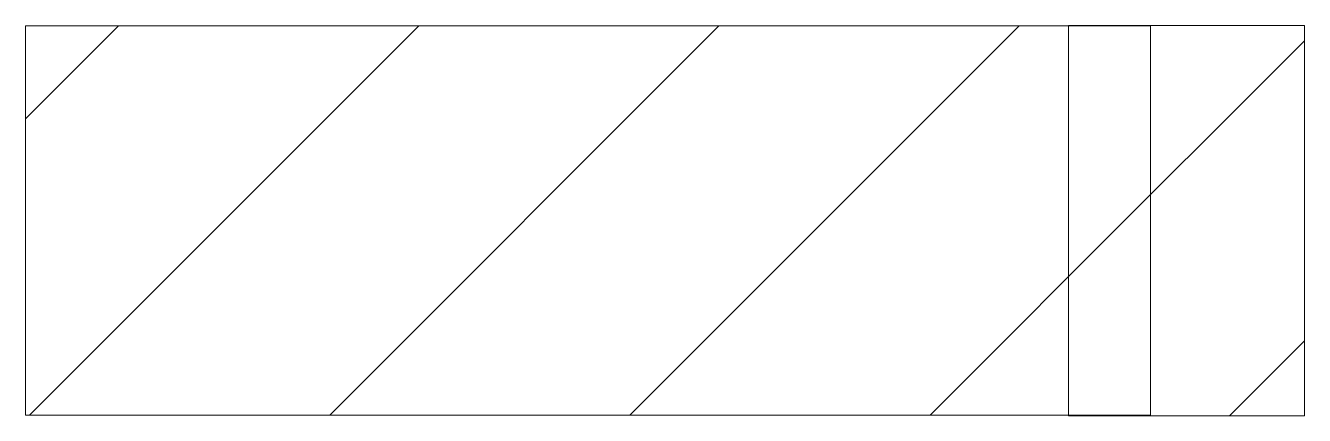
# Model space of a CAD drawing. Header units: millimetres. Extents: x 2336463 to 2579121, y 595385 to 778077.
# Drawn here: x 2365706 to 2366249, y 700841 to 701007 of the extents above; entities that cross this region are included whole.
import ezdxf

# ---------------------------------------------------------------- set-up
doc = ezdxf.new("R2010")
doc.units = ezdxf.units.MM
doc.header["$MEASUREMENT"] = 0
doc.layers.add('+возводимые стены', color=7, linetype='Continuous')
doc.layers.add('сит план', color=7, linetype='Continuous')
doc.layers.add('+возводимые стены_Ном._пера__101', color=252, linetype='Continuous', lineweight=5)
doc.layers.add('сит план_Ном._пера__1', color=7, linetype='Continuous', lineweight=13)
doc.layers.add('+возводимые стены_Ном._пера__169', color=7, linetype='Continuous', lineweight=5, true_color=0x68b353)
doc.layers.add('сит план_Ном._пера__87', color=7, linetype='Continuous', lineweight=20, true_color=0x6a6a6a)
pattern_1 = [(45, (2086872.015, 585813.69), (-63.639609, 63.639609), [])]

# ---------------------------------------------------------------- blocks, each defined once
blk = doc.blocks.new('Стена_1182', base_point=(2365706.46, 701006.47))
at = {"layer": 'сит план_Ном._пера__87', "linetype": 'Continuous', "lineweight": 20, "true_color": 0x6a6a6a}
h = blk.add_hatch(dxfattribs=at)
h.set_pattern_fill('Блоки_Бетонные_Эффективные', color=251, style=0, pattern_type=2)
h.set_pattern_definition(pattern_1)
h.paths.add_polyline_path([(2365706.46, 701006.47), (2365706.46, 700841.47), (2366183.46, 700841.47), (2366183.46, 701006.47)])
at = {"layer": 'сит план_Ном._пера__1', "color": 7, "linetype": 'Continuous', "lineweight": 13, "flags": 128}
for points in [[(2365706.46, 701006.47), (2365706.46, 700841.47)], [(2366183.46, 701006.47), (2365706.46, 701006.47)], [(2366183.46, 700841.47), (2366183.46, 701006.47)], [(2365706.46, 700841.47), (2366183.46, 700841.47)]]:
    blk.add_lwpolyline(points, dxfattribs=at)
blk = doc.blocks.new('Стена_1217', base_point=(2366248.69, 700841.16))
at = {"layer": '+возводимые стены_Ном._пера__169', "linetype": 'Continuous', "lineweight": 5, "true_color": 0x68b353}
h = blk.add_hatch(dxfattribs=at)
h.set_pattern_fill('Блоки_Бетонные_Эффективные', color=85, style=0, pattern_type=2)
h.set_pattern_definition(pattern_1)
h.paths.add_polyline_path([(2366248.69, 700841.16), (2366248.69, 701006.6), (2366148.69, 701006.6), (2366148.69, 700841.16)])
at = {"layer": '+возводимые стены_Ном._пера__101', "color": 252, "linetype": 'Continuous', "lineweight": 5, "flags": 128}
for points in [[(2366248.69, 701006.6), (2366148.69, 701006.6)], [(2366148.69, 701006.6), (2366148.69, 700841.16)], [(2366248.69, 700841.16), (2366248.69, 701006.6)], [(2366148.69, 700841.16), (2366248.69, 700841.16)]]:
    blk.add_lwpolyline(points, dxfattribs=at)

msp = doc.modelspace()

# ---------------------------------------------------------------- block references
at = {"layer": '+возводимые стены', "color": 252, "lineweight": 5}
msp.add_blockref('Стена_1217', (2366248.69, 700841.16), dxfattribs=at)
at = {"layer": 'сит план', "color": 7, "lineweight": 13}
msp.add_blockref('Стена_1182', (2365706.46, 701006.47), dxfattribs=at)

doc.saveas('drawing.dxf')
